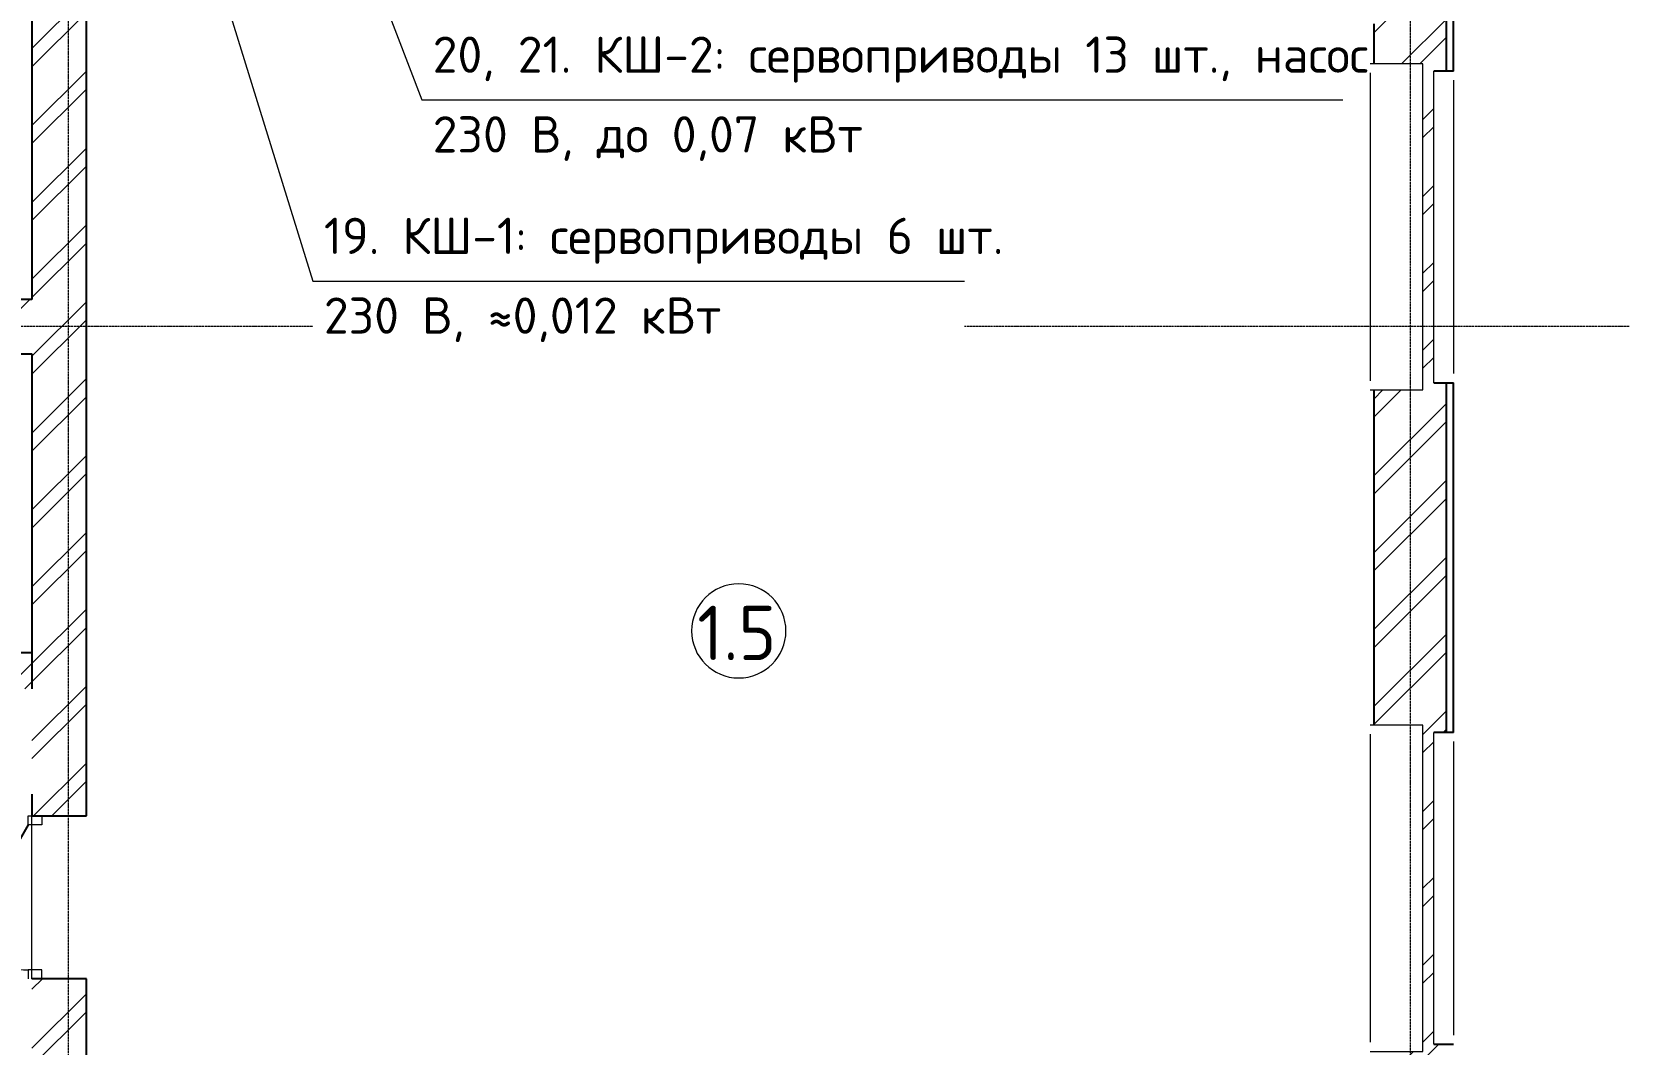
# Model space of a CAD drawing. Header units: millimetres. Extents: x -5016 to 62892, y -6019 to 88916.
# Drawn here: x 12400 to 21208, y 2340 to 7925 of the extents above; entities that cross this region are included whole.
import ezdxf
from ezdxf.enums import TextEntityAlignment as Align

# ---------------------------------------------------------------- set-up
doc = ezdxf.new("R2010")
doc.units = ezdxf.units.MM
doc.linetypes.add('Осевая 12-2-2', pattern=[16, 12, -2, 0, -2])
for name, color, linetype, lineweight in [('A-AREA-IDEN', 8, 'Continuous', 13), ('A-DOOR', 8, 'Continuous', 13), ('A-FLOR', 9, 'Continuous', 13), ('A-GLAZ', 8, 'Continuous', 13), ('A-WALL', 8, 'Continuous', 13), ('A-WALL-PATT', 8, 'Continuous', 13), ('S-GRID', 8, 'Continuous', 13), ('АР_подложка', 8, 'Continuous', 13), ('ОВ_выноски', 7, 'Continuous', 18), ('ОВ_марки', 7, 'Continuous', 18)]:
    doc.layers.add(name, color=color, linetype=linetype, lineweight=lineweight)
doc.styles.add('GOST', font='isocpeur.ttf', dxfattribs={"width": 0.9})
doc.styles.add('GOST Common', font='GOST_Common.ttf', dxfattribs={"height": 300})
pattern_1 = [(45, (0, 0), (-212.132, 212.132), []), (45, (0, 100), (-212.132, 212.132), [])]

# ---------------------------------------------------------------- blocks, each defined once
blk = doc.blocks.new('INT 19 Дверь межкомнатная одностворчатая - 900 х 2370 _800_ Глухое Л-НАР-V1-Этаж 1 - Планировка')
at = {"layer": 'A-DOOR', "lineweight": 25}
blk.add_line((400, 170), (-292.8, 570), dxfattribs=at)
at = {"layer": 'A-DOOR'}
for p, q in [((-400, 170), (-450, 170)), ((-450, 150), (-450, 95)), ((-450, 95), (-400, 95)), ((-400, 95), (-400, 170)), ((400, 95), (400, 170)), ((400, 170), (450, 170)), ((450, 95), (400, 95)), ((450, 170), (450, 95))]:
    blk.add_line(p, q, dxfattribs=at)
blk.add_arc((400, 170), 800, 150, 180, dxfattribs=at)
blk = doc.blocks.new('INT 20 Откосы окон снаружи Прямоугольник - INT 20 Откосы окон снаружи Прямоугольник-1566578-Этаж 1 - Планировка')
at = {"layer": 'A-WALL', "lineweight": 25}
for p, q in [((-876.7, 30), (-876.7, -80)), ((843.3, -80), (843.3, 30))]:
    blk.add_line(p, q, dxfattribs=at)
blk = doc.blocks.new('INT 20 Подоконник - Подоконник внутри-1566579-Этаж 1 - Планировка')
at = {"layer": 'A-GLAZ'}
for p, q in [((-950, 0), (-950, -290)), ((850, 0), (-950, 0)), ((850, -290), (850, 0)), ((-900, -290), (800, -290))]:
    blk.add_line(p, q, dxfattribs=at)
blk = doc.blocks.new('INT 20 Подоконник - Подоконник снаружи-1566581-Этаж 1 - Планировка')
at = {"layer": 'A-GLAZ'}
for p, q in [((-910, 0), (-910, 110)), ((-860, 110), (760, 110)), ((810, 110), (810, 0)), ((810, 0), (-910, 0))]:
    blk.add_line(p, q, dxfattribs=at)
blk = doc.blocks.new('INT Марка помещения - Номер помещения _ Площадь _ Имя-1615504-Этаж 1 - Планировка')
at = {"layer": 'A-AREA-IDEN'}
for start, end in [(360, 180), (180, 360)]:
    blk.add_arc((0, 0), 2.6, start, end, dxfattribs=at)
blk = doc.blocks.new('АР_plan1')
at = {"layer": 'A-WALL-PATT', "lineweight": 9}
h = blk.add_hatch(dxfattribs=at)
h.set_pattern_fill('FP_1', color=256, style=0, pattern_type=2)
h.set_pattern_definition(pattern_1)
h.paths.add_polyline_path([(21968.2, 5972.6), (22368.2, 5972.6), (22368.2, 7012.6), (22298.2, 7012.6), (22298.2, 8732.6), (22368.2, 8732.6), (22368.2, 10662.6), (22298.2, 10662.6), (22298.2, 12382.6), (22368.2, 12382.6), (22368.2, 14147.6), (21968.2, 14147.6), (21968.2, 12422.6), (22238.2, 12422.6), (22238.2, 10622.6), (21968.2, 10622.6), (21968.2, 8772.6), (22238.2, 8772.6), (22238.2, 6972.6), (21968.2, 6972.6), (21968.2, 6100.5)])
h.paths.add_polyline_path([(22368.2, 15247.6), (22368.2, 16272.6), (21968.2, 16272.6), (21968.2, 15247.6)])
h.paths.add_polyline_path([(21968.2, 17272.6), (22368.2, 17272.6), (22368.2, 18672.6), (21968.2, 18672.6), (21968.2, 18173.4)])
h = blk.add_hatch(dxfattribs=at)
h.set_pattern_fill('FP_1', color=256, style=0, pattern_type=2)
h.set_pattern_definition(pattern_1)
h.paths.add_polyline_path([(14868.2, 5972.6), (14868.2, 7372.6), (14568.2, 7372.6), (14568.2, 5972.6)])
h.paths.add_polyline_path([(14868.2, 8272.6), (14868.2, 13947.6), (14568.2, 13947.6), (14568.2, 8272.6)])
h.paths.add_polyline_path([(14568.2, 15447.6), (14868.2, 15447.6), (14868.2, 18272.6), (14568.2, 18272.6), (14568.2, 15872.6)])
h = blk.add_hatch(dxfattribs=at)
h.set_pattern_fill('FP_1', color=256, style=0, pattern_type=2)
h.set_pattern_definition(pattern_1)
h.paths.add_polyline_path([(14568.2, 10822.6), (14568.2, 11122.6), (10718.2, 11122.6), (10718.2, 10822.6), (14207.7, 10822.6)])
h.paths.add_polyline_path([(9153.3, 10822.6), (9218.2, 10822.6), (9218.2, 11122.6), (7268.2, 11122.6), (7268.2, 10822.6), (9048.2, 10822.6)])
h.paths.add_polyline_path([(6368.2, 10822.6), (6368.2, 11122.6), (2368.2, 11122.6), (2368.2, 10822.6), (6265.1, 10822.6)])
h = blk.add_hatch(dxfattribs=at)
h.set_pattern_fill('FP_1', color=256, style=0, pattern_type=2)
h.set_pattern_definition(pattern_1)
h.paths.add_polyline_path([(14568.2, 8972.6), (14568.2, 9172.6), (11868.2, 9172.6), (11868.2, 8972.6), (13485.7, 8972.6)])
at = {"layer": 'A-FLOR'}
blk.add_line((14568.2, 7372.6), (14568.2, 8272.6), dxfattribs=at)
at = {"layer": 'A-WALL', "lineweight": 25}
for p, q in [((22368.2, 12382.6), (22368.2, 14147.6)), ((22408.2, 12382.6), (22408.2, 14147.6)), ((14568.2, 13947.6), (14568.2, 11122.6)), ((14868.2, 8272.6), (14868.2, 13422.6)), ((21968.2, 12642.6), (21968.2, 12422.6)), ((14568.2, 11122.6), (11868.2, 11122.6)), ((11868.2, 10822.6), (14568.2, 10822.6)), ((14568.2, 10822.6), (14568.2, 8972.6)), ((22368.2, 8732.6), (22368.2, 10662.6)), ((22408.2, 8732.6), (22408.2, 10662.6)), ((21968.2, 10622.6), (21968.2, 8772.6)), ((14568.2, 9172.6), (11868.2, 9172.6)), ((14568.2, 8392.6), (14568.2, 8272.6)), ((14568.2, 8272.6), (14868.2, 8272.6)), ((14868.2, 7372.6), (14568.2, 7372.6)), ((14868.2, 5972.6), (14868.2, 7372.6))]:
    blk.add_line(p, q, dxfattribs=at)
at = {"layer": 'S-GRID', "color": 251, "linetype": 'Осевая 12-2-2', "true_color": 0x646464}
for p, q in [((14768.2, 22574.8), (14768.2, -1346.2)), ((22168.2, 22574.8), (22168.2, -1346.2)), ((23375.6, 10972.6), (-1176.1, 10972.6))]:
    blk.add_line(p, q, dxfattribs=at)
at = {"layer": 'A-AREA-IDEN', "xscale": 99.99999999999993, "yscale": 99.99999999999993, "zscale": 99.99999999999993}
blk.add_blockref('INT Марка помещения - Номер помещения _ Площадь _ Имя-1615504-Этаж 1 - Планировка', (18466.1, 9293), dxfattribs=at)
at = {"layer": 'A-DOOR', "lineweight": 25, "rotation": 89.99999999999993}
blk.add_blockref('INT 19 Дверь межкомнатная одностворчатая - 900 х 2370 _800_ Глухое Л-НАР-V1-Этаж 1 - Планировка', (14718.2, 7822.6), dxfattribs=at)
at = {"layer": 'A-GLAZ'}
for name, p, rotation in [('INT 20 Подоконник - Подоконник внутри-1566579-Этаж 1 - Планировка', (22238.2, 11472.6), 269.9999999999999), ('INT 20 Подоконник - Подоконник снаружи-1566581-Этаж 1 - Планировка', (22298.2, 11472.6), 270.0000000000006), ('INT 20 Подоконник - Подоконник внутри-1566579-Этаж 1 - Планировка', (22238.2, 7822.6), 269.9999999999999), ('INT 20 Подоконник - Подоконник снаружи-1566581-Этаж 1 - Планировка', (22298.2, 7822.6), 270.0000000000006)]:
    blk.add_blockref(name, p, dxfattribs=dict(at, rotation=rotation))
at = {"layer": 'A-WALL', "lineweight": 25, "rotation": 269.9999999999999}
for p in [(22378.2, 11505.9), (22378.2, 7855.9)]:
    blk.add_blockref('INT 20 Откосы окон снаружи Прямоугольник - INT 20 Откосы окон снаружи Прямоугольник-1566578-Этаж 1 - Планировка', p, dxfattribs=at)
at = {"layer": 'A-AREA-IDEN', "insert": (18237.2, 9431.7), "char_height": 300, "width": 561.181, "attachment_point": 1, "style": 'GOST Common'}
blk.add_mtext('1.5', dxfattribs=at)

msp = doc.modelspace()

# ---------------------------------------------------------------- block references
at = {"layer": 'АР_подложка'}
msp.add_blockref('АР_plan1', (-2168, -4673), dxfattribs=at)

# ---------------------------------------------------------------- next in the draw order: wipeouts: each hides what was drawn before it
for points in [[(14550, 7210), (19630, 7210), (19630, 7890), (14550, 7890)], [(13950, 6210), (17542, 6210), (17542, 6890), (13950, 6890)]]:
    msp.add_wipeout(points)

# ---------------------------------------------------------------- next in the draw order: linework, layer by layer
at = {"layer": 'ОВ_выноски'}
for points in [[(13200, 11075), (14550, 7550)], [(13200, 8975), (13950, 6550)], [(14550, 7550), (19630, 7550)], [(13950, 6550), (17542, 6550)]]:
    msp.add_lwpolyline(points, dxfattribs=at)

# ---------------------------------------------------------------- next in the draw order: texts
at = {"layer": 'ОВ_марки', "style": 'GOST'}
for s, p in [('20, 21. КШ-2: сервоприводы 13 шт., насос', (14610, 7640)), ('19. КШ-1: сервоприводы 6 шт.', (14010, 6640))]:
    msp.add_text(s, height=200, dxfattribs=at).set_placement(p, align=Align.BOTTOM_LEFT)
for s, p in [('230 В, до 0,07 кВт', (14610, 7460)), ('230 В, ≈0,012 кВт', (14010, 6460))]:
    msp.add_text(s, height=200, dxfattribs=at).set_placement(p, align=Align.TOP_LEFT)

doc.saveas('drawing.dxf')
